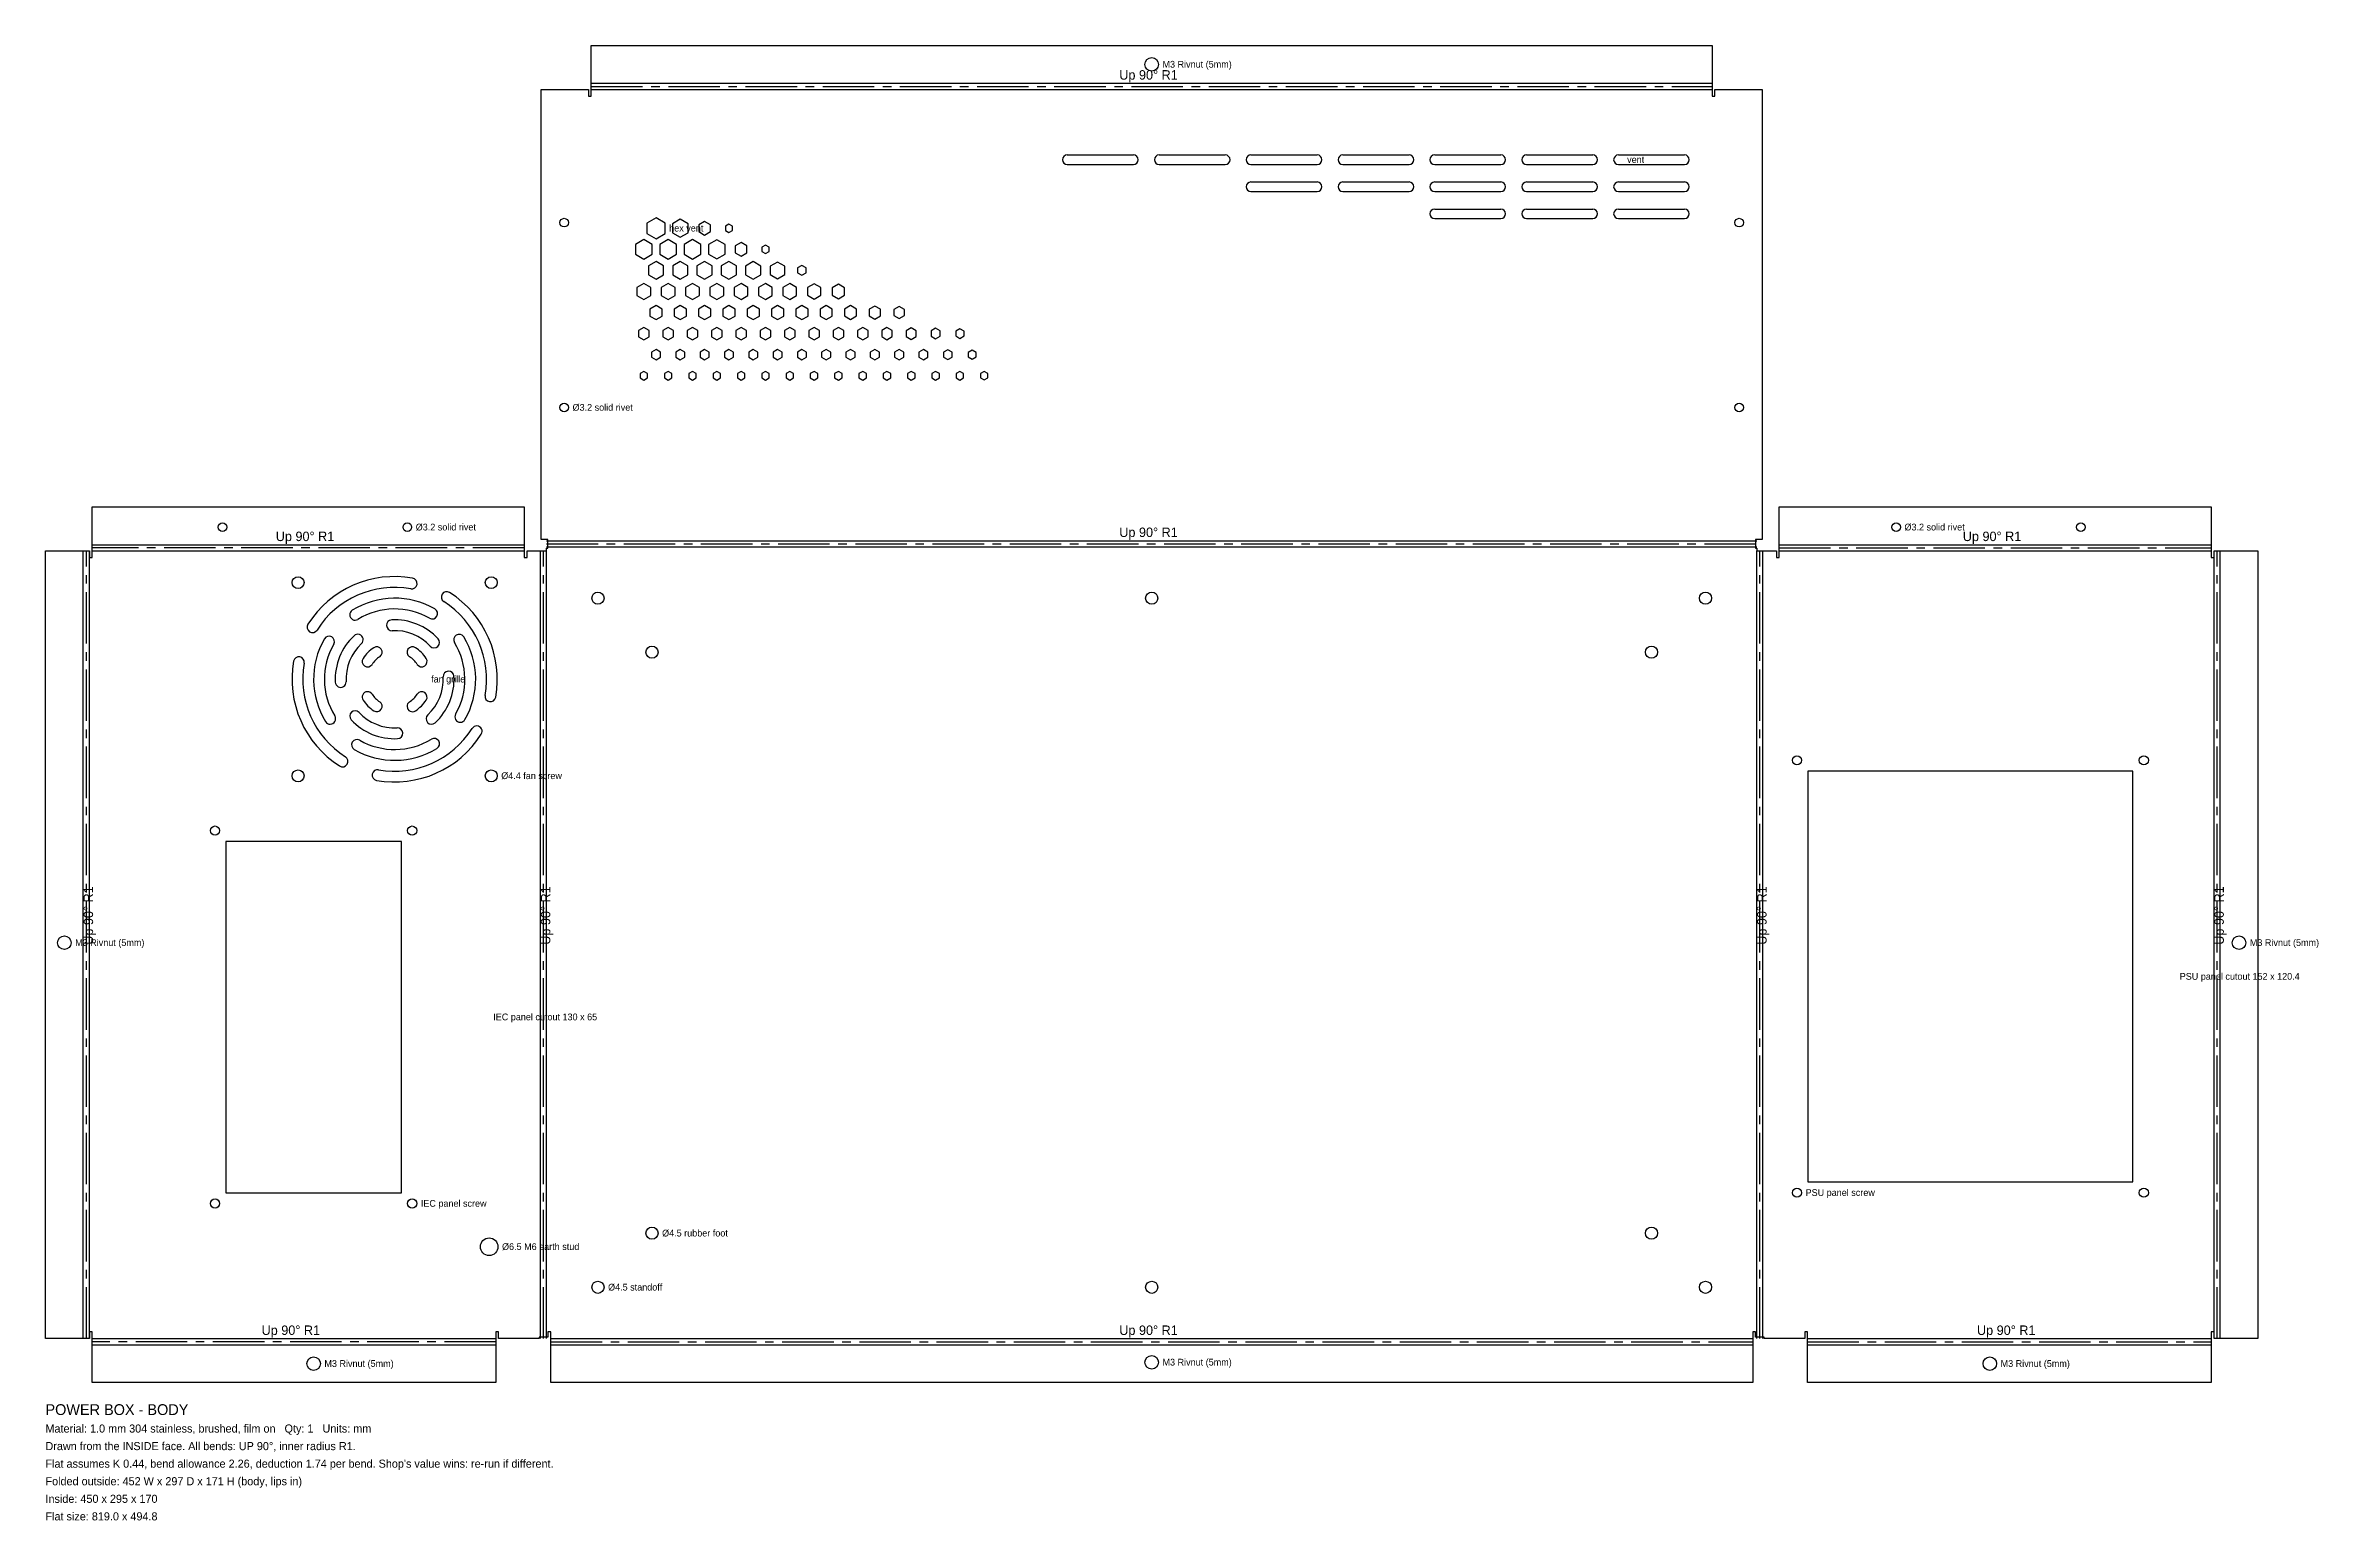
# Model space of a CAD drawing. Header units: millimetres. Extents: x -410 to 432, y -214 to 332.
import ezdxf

# ---------------------------------------------------------------- set-up
doc = ezdxf.new("R2010")
doc.units = ezdxf.units.MM
doc.linetypes.add('CENTER2', pattern=[28.575, 19.05, -3.175, 3.175, -3.175])
for name, color, linetype in [('Bend Center', 1, 'CENTER2'), ('Bend Notes', 3, 'CONTINUOUS'), ('Leaders', 5, 'CONTINUOUS'), ('Title', 7, 'CONTINUOUS'), ('Visible', 7, 'CONTINUOUS'), ('Visible Narrow', 8, 'CONTINUOUS')]:
    doc.layers.add(name, color=color, linetype=linetype)

msp = doc.modelspace()

# ---------------------------------------------------------------- linework, layer by layer
at = {"layer": 'Bend Center'}
for p, q in [((-207.5, 316.8929), (207.5, 316.8929)), ((-394.3929, -146.5), (-394.3929, 145)), ((-232.2619, 146.131), (-392.2619, 146.131)), ((-225.131, -146.5), (-225.131, 145)), ((-224, 147.631), (224, 147.631)), ((225.131, -146.5), (225.131, 145)), ((232.2619, 146.131), (392.2619, 146.131)), ((394.3929, -146.5), (394.3929, 145)), ((-242.7619, -147.631), (-392.2619, -147.631)), ((-222.5, -147.631), (222.5, -147.631)), ((242.7619, -147.631), (392.2619, -147.631))]:
    msp.add_line(p, q, dxfattribs=at)
at = {"layer": 'Visible'}
for p, q in [((-207.5, 318.5239), (-207.5, 332.0239)), ((-207.5, 332.0239), (207.5, 332.0239)), ((207.5, 332.0239), (207.5, 318.5239)), ((-226, 149.2619), (-226, 315.7619)), ((-226, 315.7619), (-208.5, 315.7619)), ((-208.5, 315.7619), (-208.5, 313.2619)), ((-208.5, 313.2619), (-207.5, 313.2619)), ((-207.5, 318.0239), (-207.5, 318.5239)), ((-207.5, 315.7619), (-207.5, 318.0239)), ((-207.5, 313.2619), (-207.5, 315.7619)), ((207.5, 318.5239), (207.5, 318.0239)), ((207.5, 318.0239), (207.5, 315.7619)), ((207.5, 315.7619), (207.5, 313.2619)), ((207.5, 313.2619), (208.5, 313.2619)), ((208.5, 313.2619), (208.5, 315.7619)), ((208.5, 315.7619), (226, 315.7619)), ((226, 315.7619), (226, 149.2619)), ((-31.25, 291.5119), (-6.75, 291.5119)), ((-31.25, 288.0119), (-6.75, 288.0119)), ((2.75, 291.5119), (27.25, 291.5119)), ((2.75, 288.0119), (27.25, 288.0119)), ((36.75, 291.5119), (61.25, 291.5119)), ((36.75, 288.0119), (61.25, 288.0119)), ((70.75, 291.5119), (95.25, 291.5119)), ((70.75, 288.0119), (95.25, 288.0119)), ((104.75, 291.5119), (129.25, 291.5119)), ((104.75, 288.0119), (129.25, 288.0119)), ((138.75, 291.5119), (163.25, 291.5119)), ((138.75, 288.0119), (163.25, 288.0119)), ((172.75, 291.5119), (197.25, 291.5119)), ((172.75, 288.0119), (197.25, 288.0119)), ((36.75, 281.5119), (61.25, 281.5119)), ((36.75, 278.0119), (61.25, 278.0119)), ((70.75, 281.5119), (95.25, 281.5119)), ((70.75, 278.0119), (95.25, 278.0119)), ((104.75, 281.5119), (129.25, 281.5119)), ((104.75, 278.0119), (129.25, 278.0119)), ((138.75, 281.5119), (163.25, 281.5119)), ((138.75, 278.0119), (163.25, 278.0119)), ((172.75, 281.5119), (197.25, 281.5119)), ((172.75, 278.0119), (197.25, 278.0119)), ((104.75, 271.5119), (129.25, 271.5119)), ((138.75, 271.5119), (163.25, 271.5119)), ((172.75, 271.5119), (197.25, 271.5119)), ((-183.5, 268.2821), (-186.88, 266.3307)), ((-186.88, 266.3307), (-186.88, 262.4278)), ((-186.88, 262.4278), (-183.5, 260.4764)), ((-180.12, 266.3307), (-183.5, 268.2821)), ((-183.5, 260.4764), (-180.12, 262.4278)), ((-180.12, 262.4278), (-180.12, 266.3307)), ((-174.5, 267.7048), (-177.38, 266.042)), ((-177.38, 266.042), (-177.38, 262.7165)), ((-177.38, 262.7165), (-174.5, 261.0537)), ((-171.62, 266.042), (-174.5, 267.7048)), ((-174.5, 261.0537), (-171.62, 262.7165)), ((-171.62, 262.7165), (-171.62, 266.042)), ((-165.5, 266.8734), (-167.66, 265.6263)), ((-167.66, 265.6263), (-167.66, 263.1322)), ((-167.66, 263.1322), (-165.5, 261.8851)), ((-163.34, 265.6263), (-165.5, 266.8734)), ((-165.5, 261.8851), (-163.34, 263.1322)), ((-163.34, 263.1322), (-163.34, 265.6263)), ((-156.5, 265.9208), (-157.835, 265.15)), ((-157.835, 265.15), (-157.835, 263.6085)), ((-157.835, 263.6085), (-156.5, 262.8377)), ((-155.165, 265.15), (-156.5, 265.9208)), ((-156.5, 262.8377), (-155.165, 263.6085)), ((-155.165, 263.6085), (-155.165, 265.15)), ((104.75, 268.0119), (129.25, 268.0119)), ((138.75, 268.0119), (163.25, 268.0119)), ((172.75, 268.0119), (197.25, 268.0119)), ((-188, 260.1704), (-191.105, 258.3777)), ((-191.105, 258.3777), (-191.105, 254.7924)), ((-191.105, 254.7924), (-188, 252.9997)), ((-184.895, 258.3777), (-188, 260.1704)), ((-188, 252.9997), (-184.895, 254.7924)), ((-184.895, 254.7924), (-184.895, 258.3777)), ((-179, 260.1704), (-182.105, 258.3777)), ((-182.105, 258.3777), (-182.105, 254.7924)), ((-182.105, 254.7924), (-179, 252.9997)), ((-175.895, 258.3777), (-179, 260.1704)), ((-179, 252.9997), (-175.895, 254.7924)), ((-175.895, 254.7924), (-175.895, 258.3777)), ((-170, 260.1704), (-173.105, 258.3777)), ((-173.105, 258.3777), (-173.105, 254.7924)), ((-173.105, 254.7924), (-170, 252.9997)), ((-166.895, 258.3777), (-170, 260.1704)), ((-170, 252.9997), (-166.895, 254.7924)), ((-166.895, 254.7924), (-166.895, 258.3777)), ((-161, 260.1184), (-164.06, 258.3517)), ((-164.06, 258.3517), (-164.06, 254.8183)), ((-164.06, 254.8183), (-161, 253.0516)), ((-157.94, 258.3517), (-161, 260.1184)), ((-161, 253.0516), (-157.94, 254.8183)), ((-157.94, 254.8183), (-157.94, 258.3517)), ((-152, 259.0965), (-154.175, 257.8408)), ((-154.175, 257.8408), (-154.175, 255.3293)), ((-154.175, 255.3293), (-152, 254.0736)), ((-149.825, 257.8408), (-152, 259.0965)), ((-152, 254.0736), (-149.825, 255.3293)), ((-149.825, 255.3293), (-149.825, 257.8408)), ((-143, 258.1439), (-144.35, 257.3645)), ((-144.35, 257.3645), (-144.35, 255.8056)), ((-144.35, 255.8056), (-143, 255.0262)), ((-141.65, 257.3645), (-143, 258.1439)), ((-143, 255.0262), (-141.65, 255.8056)), ((-141.65, 255.8056), (-141.65, 257.3645)), ((-183.5, 252.0586), (-186.33, 250.4247)), ((-186.33, 250.4247), (-186.33, 247.1569)), ((-186.33, 247.1569), (-183.5, 245.523)), ((-180.67, 250.4247), (-183.5, 252.0586)), ((-183.5, 245.523), (-180.67, 247.1569)), ((-180.67, 247.1569), (-180.67, 250.4247)), ((-174.5, 252.0586), (-177.33, 250.4247)), ((-177.33, 250.4247), (-177.33, 247.1569)), ((-177.33, 247.1569), (-174.5, 245.523)), ((-171.67, 250.4247), (-174.5, 252.0586)), ((-174.5, 245.523), (-171.67, 247.1569)), ((-171.67, 247.1569), (-171.67, 250.4247)), ((-165.5, 252.0586), (-168.33, 250.4247)), ((-168.33, 250.4247), (-168.33, 247.1569)), ((-168.33, 247.1569), (-165.5, 245.523)), ((-162.67, 250.4247), (-165.5, 252.0586)), ((-165.5, 245.523), (-162.67, 247.1569)), ((-162.67, 247.1569), (-162.67, 250.4247)), ((-156.5, 252.0586), (-159.33, 250.4247)), ((-159.33, 250.4247), (-159.33, 247.1569)), ((-159.33, 247.1569), (-156.5, 245.523)), ((-153.67, 250.4247), (-156.5, 252.0586)), ((-156.5, 245.523), (-153.67, 247.1569)), ((-153.67, 247.1569), (-153.67, 250.4247)), ((-147.5, 252.0471), (-150.32, 250.4189)), ((-150.32, 250.4189), (-150.32, 247.1627)), ((-150.32, 247.1627), (-147.5, 245.5345)), ((-144.68, 250.4189), (-147.5, 252.0471)), ((-147.5, 245.5345), (-144.68, 247.1627)), ((-144.68, 247.1627), (-144.68, 250.4189)), ((-138.5, 251.8969), (-141.19, 250.3439)), ((-141.19, 250.3439), (-141.19, 247.2377)), ((-141.19, 247.2377), (-138.5, 245.6847)), ((-135.81, 250.3439), (-138.5, 251.8969)), ((-138.5, 245.6847), (-135.81, 247.2377)), ((-135.81, 247.2377), (-135.81, 250.3439)), ((-129.5, 250.5979), (-131.065, 249.6944)), ((-131.065, 249.6944), (-131.065, 247.8873)), ((-131.065, 247.8873), (-129.5, 246.9837)), ((-127.935, 249.6944), (-129.5, 250.5979)), ((-129.5, 246.9837), (-127.935, 247.8873)), ((-127.935, 247.8873), (-127.935, 249.6944)), ((-188, 243.9353), (-190.545, 242.4659)), ((-190.545, 242.4659), (-190.545, 239.5272)), ((-190.545, 239.5272), (-188, 238.0579)), ((-185.455, 242.4659), (-188, 243.9353)), ((-188, 238.0579), (-185.455, 239.5272)), ((-183.5, 235.8177), (-185.765, 234.51)), ((-185.455, 239.5272), (-185.455, 242.4659)), ((-181.235, 234.51), (-183.5, 235.8177)), ((-179, 243.9353), (-181.545, 242.4659)), ((-181.545, 242.4659), (-181.545, 239.5272)), ((-181.545, 239.5272), (-179, 238.0579)), ((-176.455, 242.4659), (-179, 243.9353)), ((-179, 238.0579), (-176.455, 239.5272)), ((-174.5, 235.8177), (-176.765, 234.51)), ((-176.455, 239.5272), (-176.455, 242.4659)), ((-172.235, 234.51), (-174.5, 235.8177)), ((-170, 243.9353), (-172.545, 242.4659)), ((-172.545, 242.4659), (-172.545, 239.5272)), ((-172.545, 239.5272), (-170, 238.0579)), ((-167.455, 242.4659), (-170, 243.9353)), ((-170, 238.0579), (-167.455, 239.5272)), ((-165.5, 235.8177), (-167.765, 234.51)), ((-167.455, 239.5272), (-167.455, 242.4659)), ((-163.235, 234.51), (-165.5, 235.8177)), ((-161, 243.9353), (-163.545, 242.4659)), ((-163.545, 242.4659), (-163.545, 239.5272)), ((-163.545, 239.5272), (-161, 238.0579)), ((-158.455, 242.4659), (-161, 243.9353)), ((-161, 238.0579), (-158.455, 239.5272)), ((-156.5, 235.8177), (-158.765, 234.51)), ((-158.455, 239.5272), (-158.455, 242.4659)), ((-154.235, 234.51), (-156.5, 235.8177)), ((-152, 243.9353), (-154.545, 242.4659)), ((-154.545, 242.4659), (-154.545, 239.5272)), ((-154.545, 239.5272), (-152, 238.0579)), ((-149.455, 242.4659), (-152, 243.9353)), ((-152, 238.0579), (-149.455, 239.5272)), ((-147.5, 235.8177), (-149.765, 234.51)), ((-149.455, 239.5272), (-149.455, 242.4659)), ((-145.235, 234.51), (-147.5, 235.8177)), ((-143, 243.9353), (-145.545, 242.4659)), ((-145.545, 242.4659), (-145.545, 239.5272)), ((-145.545, 239.5272), (-143, 238.0579)), ((-140.455, 242.4659), (-143, 243.9353)), ((-143, 238.0579), (-140.455, 239.5272)), ((-138.5, 235.8177), (-140.765, 234.51)), ((-140.455, 239.5272), (-140.455, 242.4659)), ((-136.235, 234.51), (-138.5, 235.8177)), ((-134, 243.9353), (-136.545, 242.4659)), ((-136.545, 242.4659), (-136.545, 239.5272)), ((-136.545, 239.5272), (-134, 238.0579)), ((-131.455, 242.4659), (-134, 243.9353)), ((-134, 238.0579), (-131.455, 239.5272)), ((-129.5, 235.8177), (-131.765, 234.51)), ((-131.455, 239.5272), (-131.455, 242.4659)), ((-127.235, 234.51), (-129.5, 235.8177)), ((-125, 243.8429), (-127.465, 242.4197)), ((-127.465, 242.4197), (-127.465, 239.5734)), ((-127.465, 239.5734), (-125, 238.1502)), ((-122.535, 242.4197), (-125, 243.8429)), ((-125, 238.1502), (-122.535, 239.5734)), ((-120.5, 235.8177), (-122.765, 234.51)), ((-122.535, 239.5734), (-122.535, 242.4197)), ((-118.235, 234.51), (-120.5, 235.8177)), ((-116, 243.6639), (-118.31, 242.3303)), ((-118.31, 242.3303), (-118.31, 239.6629)), ((-118.31, 239.6629), (-116, 238.3292)), ((-113.69, 242.3303), (-116, 243.6639)), ((-116, 238.3292), (-113.69, 239.6629)), ((-111.5, 235.76), (-113.715, 234.4812)), ((-113.69, 239.6629), (-113.69, 242.3303)), ((-109.285, 234.4812), (-111.5, 235.76)), ((-188, 227.6887), (-189.975, 226.5484)), ((-186.025, 226.5484), (-188, 227.6887)), ((-185.765, 234.51), (-185.765, 231.8946)), ((-185.765, 231.8946), (-183.5, 230.5869)), ((-183.5, 230.5869), (-181.235, 231.8946)), ((-181.235, 231.8946), (-181.235, 234.51)), ((-179, 227.6887), (-180.975, 226.5484)), ((-177.025, 226.5484), (-179, 227.6887)), ((-176.765, 234.51), (-176.765, 231.8946)), ((-176.765, 231.8946), (-174.5, 230.5869)), ((-174.5, 230.5869), (-172.235, 231.8946)), ((-172.235, 231.8946), (-172.235, 234.51)), ((-170, 227.6887), (-171.975, 226.5484)), ((-168.025, 226.5484), (-170, 227.6887)), ((-167.765, 234.51), (-167.765, 231.8946)), ((-167.765, 231.8946), (-165.5, 230.5869)), ((-165.5, 230.5869), (-163.235, 231.8946)), ((-163.235, 231.8946), (-163.235, 234.51)), ((-161, 227.6887), (-162.975, 226.5484)), ((-159.025, 226.5484), (-161, 227.6887)), ((-158.765, 234.51), (-158.765, 231.8946)), ((-158.765, 231.8946), (-156.5, 230.5869)), ((-156.5, 230.5869), (-154.235, 231.8946)), ((-154.235, 231.8946), (-154.235, 234.51)), ((-152, 227.6887), (-153.975, 226.5484)), ((-150.025, 226.5484), (-152, 227.6887)), ((-149.765, 234.51), (-149.765, 231.8946)), ((-149.765, 231.8946), (-147.5, 230.5869)), ((-147.5, 230.5869), (-145.235, 231.8946)), ((-145.235, 231.8946), (-145.235, 234.51)), ((-143, 227.6887), (-144.975, 226.5484)), ((-141.025, 226.5484), (-143, 227.6887)), ((-140.765, 234.51), (-140.765, 231.8946)), ((-140.765, 231.8946), (-138.5, 230.5869)), ((-138.5, 230.5869), (-136.235, 231.8946)), ((-136.235, 231.8946), (-136.235, 234.51)), ((-134, 227.6887), (-135.975, 226.5484)), ((-132.025, 226.5484), (-134, 227.6887)), ((-131.765, 234.51), (-131.765, 231.8946)), ((-131.765, 231.8946), (-129.5, 230.5869)), ((-129.5, 230.5869), (-127.235, 231.8946)), ((-127.235, 231.8946), (-127.235, 234.51)), ((-125, 227.6887), (-126.975, 226.5484)), ((-123.025, 226.5484), (-125, 227.6887)), ((-122.765, 234.51), (-122.765, 231.8946)), ((-122.765, 231.8946), (-120.5, 230.5869)), ((-120.5, 230.5869), (-118.235, 231.8946)), ((-118.235, 231.8946), (-118.235, 234.51)), ((-116, 227.6887), (-117.975, 226.5484)), ((-114.025, 226.5484), (-116, 227.6887)), ((-113.715, 234.4812), (-113.715, 231.9235)), ((-113.715, 231.9235), (-111.5, 230.6447)), ((-111.5, 230.6447), (-109.285, 231.9235)), ((-109.285, 231.9235), (-109.285, 234.4812)), ((-107, 227.6887), (-108.975, 226.5484)), ((-105.025, 226.5484), (-107, 227.6887)), ((-102.5, 235.6041), (-104.58, 234.4032)), ((-104.58, 234.4032), (-104.58, 232.0015)), ((-104.58, 232.0015), (-102.5, 230.8006)), ((-100.42, 234.4032), (-102.5, 235.6041)), ((-102.5, 230.8006), (-100.42, 232.0015)), ((-100.42, 232.0015), (-100.42, 234.4032)), ((-98, 227.6656), (-99.955, 226.5368)), ((-96.045, 226.5368), (-98, 227.6656)), ((-93.5, 235.4251), (-95.425, 234.3137)), ((-95.425, 234.3137), (-95.425, 232.0909)), ((-95.425, 232.0909), (-93.5, 230.9795)), ((-91.575, 234.3137), (-93.5, 235.4251)), ((-93.5, 230.9795), (-91.575, 232.0909)), ((-91.575, 232.0909), (-91.575, 234.3137)), ((-89, 227.5443), (-90.85, 226.4762)), ((-87.15, 226.4762), (-89, 227.5443)), ((-80, 227.3653), (-81.695, 226.3867)), ((-78.305, 226.3867), (-80, 227.3653)), ((-189.975, 226.5484), (-189.975, 224.2679)), ((-189.975, 224.2679), (-188, 223.1276)), ((-188, 223.1276), (-186.025, 224.2679)), ((-186.025, 224.2679), (-186.025, 226.5484)), ((-183.5, 219.5538), (-185.18, 218.5838)), ((-181.82, 218.5838), (-183.5, 219.5538)), ((-180.975, 226.5484), (-180.975, 224.2679)), ((-180.975, 224.2679), (-179, 223.1276)), ((-179, 223.1276), (-177.025, 224.2679)), ((-177.025, 224.2679), (-177.025, 226.5484)), ((-174.5, 219.5538), (-176.18, 218.5838)), ((-172.82, 218.5838), (-174.5, 219.5538)), ((-171.975, 226.5484), (-171.975, 224.2679)), ((-171.975, 224.2679), (-170, 223.1276)), ((-170, 223.1276), (-168.025, 224.2679)), ((-168.025, 224.2679), (-168.025, 226.5484)), ((-165.5, 219.5538), (-167.18, 218.5838)), ((-163.82, 218.5838), (-165.5, 219.5538)), ((-162.975, 226.5484), (-162.975, 224.2679)), ((-162.975, 224.2679), (-161, 223.1276)), ((-161, 223.1276), (-159.025, 224.2679)), ((-159.025, 224.2679), (-159.025, 226.5484)), ((-156.5, 219.5538), (-158.18, 218.5838)), ((-154.82, 218.5838), (-156.5, 219.5538)), ((-153.975, 226.5484), (-153.975, 224.2679)), ((-153.975, 224.2679), (-152, 223.1276)), ((-152, 223.1276), (-150.025, 224.2679)), ((-150.025, 224.2679), (-150.025, 226.5484)), ((-147.5, 219.5538), (-149.18, 218.5838)), ((-145.82, 218.5838), (-147.5, 219.5538)), ((-144.975, 226.5484), (-144.975, 224.2679)), ((-144.975, 224.2679), (-143, 223.1276)), ((-143, 223.1276), (-141.025, 224.2679)), ((-141.025, 224.2679), (-141.025, 226.5484)), ((-138.5, 219.5538), (-140.18, 218.5838)), ((-136.82, 218.5838), (-138.5, 219.5538)), ((-135.975, 226.5484), (-135.975, 224.2679)), ((-135.975, 224.2679), (-134, 223.1276)), ((-134, 223.1276), (-132.025, 224.2679)), ((-132.025, 224.2679), (-132.025, 226.5484)), ((-129.5, 219.5538), (-131.18, 218.5838)), ((-127.82, 218.5838), (-129.5, 219.5538)), ((-126.975, 226.5484), (-126.975, 224.2679)), ((-126.975, 224.2679), (-125, 223.1276)), ((-125, 223.1276), (-123.025, 224.2679)), ((-123.025, 224.2679), (-123.025, 226.5484)), ((-120.5, 219.5538), (-122.18, 218.5838)), ((-118.82, 218.5838), (-120.5, 219.5538)), ((-117.975, 226.5484), (-117.975, 224.2679)), ((-117.975, 224.2679), (-116, 223.1276)), ((-116, 223.1276), (-114.025, 224.2679)), ((-114.025, 224.2679), (-114.025, 226.5484)), ((-111.5, 219.5538), (-113.18, 218.5838)), ((-109.82, 218.5838), (-111.5, 219.5538)), ((-108.975, 226.5484), (-108.975, 224.2679)), ((-108.975, 224.2679), (-107, 223.1276)), ((-107, 223.1276), (-105.025, 224.2679)), ((-105.025, 224.2679), (-105.025, 226.5484)), ((-102.5, 219.5538), (-104.18, 218.5838)), ((-100.82, 218.5838), (-102.5, 219.5538)), ((-99.955, 226.5368), (-99.955, 224.2794)), ((-99.955, 224.2794), (-98, 223.1507)), ((-98, 223.1507), (-96.045, 224.2794)), ((-96.045, 224.2794), (-96.045, 226.5368)), ((-93.5, 219.5538), (-95.18, 218.5838)), ((-91.82, 218.5838), (-93.5, 219.5538)), ((-90.85, 226.4762), (-90.85, 224.34)), ((-90.85, 224.34), (-89, 223.2719)), ((-89, 223.2719), (-87.15, 224.34)), ((-87.15, 224.34), (-87.15, 226.4762)), ((-84.5, 219.5538), (-86.18, 218.5838)), ((-82.82, 218.5838), (-84.5, 219.5538)), ((-81.695, 226.3867), (-81.695, 224.4295)), ((-81.695, 224.4295), (-80, 223.4509)), ((-80, 223.4509), (-78.305, 224.4295)), ((-78.305, 224.4295), (-78.305, 226.3867)), ((-75.5, 219.4499), (-77.09, 218.5319)), ((-73.91, 218.5319), (-75.5, 219.4499)), ((-71, 227.1806), (-72.535, 226.2944)), ((-72.535, 226.2944), (-72.535, 224.5219)), ((-72.535, 224.5219), (-71, 223.6357)), ((-69.465, 226.2944), (-71, 227.1806)), ((-71, 223.6357), (-69.465, 224.5219)), ((-69.465, 224.5219), (-69.465, 226.2944)), ((-66.5, 219.294), (-67.955, 218.4539)), ((-65.045, 218.4539), (-66.5, 219.294)), ((-188, 211.4131), (-189.38, 210.6164)), ((-189.38, 210.6164), (-189.38, 209.0229)), ((-186.62, 210.6164), (-188, 211.4131)), ((-186.62, 209.0229), (-186.62, 210.6164)), ((-185.18, 218.5838), (-185.18, 216.6439)), ((-185.18, 216.6439), (-183.5, 215.674)), ((-183.5, 215.674), (-181.82, 216.6439)), ((-181.82, 216.6439), (-181.82, 218.5838)), ((-179, 211.4131), (-180.38, 210.6164)), ((-180.38, 210.6164), (-180.38, 209.0229)), ((-177.62, 210.6164), (-179, 211.4131)), ((-177.62, 209.0229), (-177.62, 210.6164)), ((-176.18, 218.5838), (-176.18, 216.6439)), ((-176.18, 216.6439), (-174.5, 215.674)), ((-174.5, 215.674), (-172.82, 216.6439)), ((-172.82, 216.6439), (-172.82, 218.5838)), ((-170, 211.4131), (-171.38, 210.6164)), ((-171.38, 210.6164), (-171.38, 209.0229)), ((-168.62, 210.6164), (-170, 211.4131)), ((-168.62, 209.0229), (-168.62, 210.6164)), ((-167.18, 218.5838), (-167.18, 216.6439)), ((-167.18, 216.6439), (-165.5, 215.674)), ((-165.5, 215.674), (-163.82, 216.6439)), ((-163.82, 216.6439), (-163.82, 218.5838)), ((-161, 211.4131), (-162.38, 210.6164)), ((-162.38, 210.6164), (-162.38, 209.0229)), ((-159.62, 210.6164), (-161, 211.4131)), ((-159.62, 209.0229), (-159.62, 210.6164)), ((-158.18, 218.5838), (-158.18, 216.6439)), ((-158.18, 216.6439), (-156.5, 215.674)), ((-156.5, 215.674), (-154.82, 216.6439)), ((-154.82, 216.6439), (-154.82, 218.5838)), ((-152, 211.4131), (-153.38, 210.6164)), ((-153.38, 210.6164), (-153.38, 209.0229)), ((-150.62, 210.6164), (-152, 211.4131)), ((-150.62, 209.0229), (-150.62, 210.6164)), ((-149.18, 218.5838), (-149.18, 216.6439)), ((-149.18, 216.6439), (-147.5, 215.674)), ((-147.5, 215.674), (-145.82, 216.6439)), ((-145.82, 216.6439), (-145.82, 218.5838)), ((-143, 211.4131), (-144.38, 210.6164)), ((-144.38, 210.6164), (-144.38, 209.0229)), ((-141.62, 210.6164), (-143, 211.4131)), ((-141.62, 209.0229), (-141.62, 210.6164)), ((-140.18, 218.5838), (-140.18, 216.6439)), ((-140.18, 216.6439), (-138.5, 215.674)), ((-138.5, 215.674), (-136.82, 216.6439)), ((-136.82, 216.6439), (-136.82, 218.5838)), ((-134, 211.4131), (-135.38, 210.6164)), ((-135.38, 210.6164), (-135.38, 209.0229)), ((-132.62, 210.6164), (-134, 211.4131)), ((-132.62, 209.0229), (-132.62, 210.6164)), ((-131.18, 218.5838), (-131.18, 216.6439)), ((-131.18, 216.6439), (-129.5, 215.674)), ((-129.5, 215.674), (-127.82, 216.6439)), ((-127.82, 216.6439), (-127.82, 218.5838)), ((-125, 211.4131), (-126.38, 210.6164)), ((-126.38, 210.6164), (-126.38, 209.0229)), ((-123.62, 210.6164), (-125, 211.4131)), ((-123.62, 209.0229), (-123.62, 210.6164)), ((-122.18, 218.5838), (-122.18, 216.6439)), ((-122.18, 216.6439), (-120.5, 215.674)), ((-120.5, 215.674), (-118.82, 216.6439)), ((-118.82, 216.6439), (-118.82, 218.5838)), ((-116, 211.4131), (-117.38, 210.6164)), ((-117.38, 210.6164), (-117.38, 209.0229)), ((-114.62, 210.6164), (-116, 211.4131)), ((-114.62, 209.0229), (-114.62, 210.6164)), ((-113.18, 218.5838), (-113.18, 216.6439)), ((-113.18, 216.6439), (-111.5, 215.674)), ((-111.5, 215.674), (-109.82, 216.6439)), ((-109.82, 216.6439), (-109.82, 218.5838)), ((-107, 211.4131), (-108.38, 210.6164)), ((-108.38, 210.6164), (-108.38, 209.0229)), ((-105.62, 210.6164), (-107, 211.4131)), ((-105.62, 209.0229), (-105.62, 210.6164)), ((-104.18, 218.5838), (-104.18, 216.6439)), ((-104.18, 216.6439), (-102.5, 215.674)), ((-102.5, 215.674), (-100.82, 216.6439)), ((-100.82, 216.6439), (-100.82, 218.5838)), ((-98, 211.4131), (-99.38, 210.6164)), ((-99.38, 210.6164), (-99.38, 209.0229)), ((-96.62, 210.6164), (-98, 211.4131)), ((-96.62, 209.0229), (-96.62, 210.6164)), ((-95.18, 218.5838), (-95.18, 216.6439)), ((-95.18, 216.6439), (-93.5, 215.674)), ((-93.5, 215.674), (-91.82, 216.6439)), ((-91.82, 216.6439), (-91.82, 218.5838)), ((-89, 211.4131), (-90.38, 210.6164)), ((-90.38, 210.6164), (-90.38, 209.0229)), ((-87.62, 210.6164), (-89, 211.4131)), ((-87.62, 209.0229), (-87.62, 210.6164)), ((-86.18, 218.5838), (-86.18, 216.6439)), ((-86.18, 216.6439), (-84.5, 215.674)), ((-84.5, 215.674), (-82.82, 216.6439)), ((-82.82, 216.6439), (-82.82, 218.5838)), ((-80, 211.4131), (-81.38, 210.6164)), ((-81.38, 210.6164), (-81.38, 209.0229)), ((-78.62, 210.6164), (-80, 211.4131)), ((-78.62, 209.0229), (-78.62, 210.6164)), ((-77.09, 218.5319), (-77.09, 216.6959)), ((-77.09, 216.6959), (-75.5, 215.7779)), ((-75.5, 215.7779), (-73.91, 216.6959)), ((-73.91, 216.6959), (-73.91, 218.5319)), ((-71, 211.4131), (-72.38, 210.6164)), ((-72.38, 210.6164), (-72.38, 209.0229)), ((-69.62, 210.6164), (-71, 211.4131)), ((-69.62, 209.0229), (-69.62, 210.6164)), ((-67.955, 218.4539), (-67.955, 216.7738)), ((-67.955, 216.7738), (-66.5, 215.9338)), ((-66.5, 215.9338), (-65.045, 216.7738)), ((-65.045, 216.7738), (-65.045, 218.4539)), ((-62, 211.3496), (-63.325, 210.5846)), ((-63.325, 210.5846), (-63.325, 209.0547)), ((-60.675, 210.5846), (-62, 211.3496)), ((-60.675, 209.0547), (-60.675, 210.5846)), ((-189.38, 209.0229), (-188, 208.2262)), ((-188, 208.2262), (-186.62, 209.0229)), ((-180.38, 209.0229), (-179, 208.2262)), ((-179, 208.2262), (-177.62, 209.0229)), ((-171.38, 209.0229), (-170, 208.2262)), ((-170, 208.2262), (-168.62, 209.0229)), ((-162.38, 209.0229), (-161, 208.2262)), ((-161, 208.2262), (-159.62, 209.0229)), ((-153.38, 209.0229), (-152, 208.2262)), ((-152, 208.2262), (-150.62, 209.0229)), ((-144.38, 209.0229), (-143, 208.2262)), ((-143, 208.2262), (-141.62, 209.0229)), ((-135.38, 209.0229), (-134, 208.2262)), ((-134, 208.2262), (-132.62, 209.0229)), ((-126.38, 209.0229), (-125, 208.2262)), ((-125, 208.2262), (-123.62, 209.0229)), ((-117.38, 209.0229), (-116, 208.2262)), ((-116, 208.2262), (-114.62, 209.0229)), ((-108.38, 209.0229), (-107, 208.2262)), ((-107, 208.2262), (-105.62, 209.0229)), ((-99.38, 209.0229), (-98, 208.2262)), ((-98, 208.2262), (-96.62, 209.0229)), ((-90.38, 209.0229), (-89, 208.2262)), ((-89, 208.2262), (-87.62, 209.0229)), ((-81.38, 209.0229), (-80, 208.2262)), ((-80, 208.2262), (-78.62, 209.0229)), ((-72.38, 209.0229), (-71, 208.2262)), ((-71, 208.2262), (-69.62, 209.0229)), ((-63.325, 209.0547), (-62, 208.2897)), ((-62, 208.2897), (-60.675, 209.0547)), ((-392.2619, 147.7619), (-392.2619, 161.2619)), ((-392.2619, 161.2619), (-232.2619, 161.2619)), ((-232.2619, 161.2619), (-232.2619, 147.7619)), ((232.2619, 147.7619), (232.2619, 161.2619)), ((232.2619, 161.2619), (392.2619, 161.2619)), ((392.2619, 161.2619), (392.2619, 147.7619)), ((-409.5239, -146.5), (-409.5239, 145)), ((-409.5239, 145), (-395.5239, 145)), ((-395.5239, 145), (-393.2619, 145)), ((-393.2619, 145), (-393.2619, 142.5)), ((-392.2619, 147.2619), (-392.2619, 147.7619)), ((-392.2619, 145), (-392.2619, 147.2619)), ((-392.2619, 142.5), (-392.2619, 145)), ((-232.2619, 147.7619), (-232.2619, 147.2619)), ((-232.2619, 147.2619), (-232.2619, 145)), ((-232.2619, 145), (-232.2619, 142.5)), ((-231.2619, 142.5), (-231.2619, 145)), ((-231.2619, 145), (-226.2619, 145)), ((-226.2619, 145), (-224, 145)), ((-223.5, 149.2619), (-226, 149.2619)), ((-224, 145), (-224, 146)), ((-224, 146), (-223.5, 146)), ((-223.5, 146), (-223.5, 149.2619)), ((226, 149.2619), (223.5, 149.2619)), ((223.5, 149.2619), (223.5, 146)), ((223.5, 146), (224, 146)), ((224, 146), (224, 145)), ((224, 145), (226.2619, 145)), ((226.2619, 145), (231.2619, 145)), ((231.2619, 145), (231.2619, 142.5)), ((232.2619, 147.2619), (232.2619, 147.7619)), ((232.2619, 145), (232.2619, 147.2619)), ((232.2619, 142.5), (232.2619, 145)), ((392.2619, 147.7619), (392.2619, 147.2619)), ((392.2619, 147.2619), (392.2619, 145)), ((392.2619, 145), (392.2619, 142.5)), ((393.2619, 142.5), (393.2619, 145)), ((393.2619, 145), (395.5239, 145)), ((395.5239, 145), (409.5239, 145)), ((409.5239, 145), (409.5239, -146.5)), ((-393.2619, 142.5), (-392.2619, 142.5)), ((-232.2619, 142.5), (-231.2619, 142.5)), ((231.2619, 142.5), (232.2619, 142.5)), ((392.2619, 142.5), (393.2619, 142.5)), ((363.2619, 63.5), (242.8619, 63.5)), ((242.8619, 63.5), (242.8619, -88.5)), ((363.2619, -88.5), (363.2619, 63.5)), ((-277.7619, 37.5), (-342.7619, 37.5)), ((-342.7619, 37.5), (-342.7619, -92.5)), ((-277.7619, -92.5), (-277.7619, 37.5)), ((-342.7619, -92.5), (-277.7619, -92.5)), ((242.8619, -88.5), (363.2619, -88.5)), ((-395.5239, -146.5), (-409.5239, -146.5)), ((-393.2619, -146.5), (-395.5239, -146.5)), ((-392.2619, -144), (-393.2619, -144)), ((-393.2619, -144), (-393.2619, -146.5)), ((-392.2619, -146.5), (-392.2619, -144)), ((-392.2619, -148.7619), (-392.2619, -146.5)), ((-392.2619, -149.2619), (-392.2619, -148.7619)), ((-392.2619, -162.7619), (-392.2619, -149.2619)), ((-241.7619, -144), (-242.7619, -144)), ((-242.7619, -144), (-242.7619, -146.5)), ((-242.7619, -146.5), (-242.7619, -148.7619)), ((-242.7619, -148.7619), (-242.7619, -149.2619)), ((-242.7619, -149.2619), (-242.7619, -162.7619)), ((-241.7619, -146.5), (-241.7619, -144)), ((-226.7619, -146.5), (-241.7619, -146.5)), ((-223.5, -146), (-226.7619, -146)), ((-226.7619, -146), (-226.7619, -146.5)), ((-222.5, -144), (-223.5, -144)), ((-223.5, -144), (-223.5, -146)), ((-222.5, -146.5), (-222.5, -144)), ((-222.5, -148.7619), (-222.5, -146.5)), ((-222.5, -149.2619), (-222.5, -148.7619)), ((-222.5, -162.7619), (-222.5, -149.2619)), ((223.5, -144), (222.5, -144)), ((222.5, -144), (222.5, -146.5)), ((222.5, -146.5), (222.5, -148.7619)), ((222.5, -148.7619), (222.5, -149.2619)), ((222.5, -149.2619), (222.5, -162.7619)), ((223.5, -146), (223.5, -144)), ((226.7619, -146), (223.5, -146)), ((226.7619, -146.5), (226.7619, -146)), ((241.7619, -146.5), (226.7619, -146.5)), ((242.7619, -144), (241.7619, -144)), ((241.7619, -144), (241.7619, -146.5)), ((242.7619, -146.5), (242.7619, -144)), ((242.7619, -148.7619), (242.7619, -146.5)), ((242.7619, -149.2619), (242.7619, -148.7619)), ((242.7619, -162.7619), (242.7619, -149.2619)), ((393.2619, -144), (392.2619, -144)), ((392.2619, -144), (392.2619, -146.5)), ((392.2619, -146.5), (392.2619, -148.7619)), ((392.2619, -148.7619), (392.2619, -149.2619)), ((392.2619, -149.2619), (392.2619, -162.7619)), ((393.2619, -146.5), (393.2619, -144)), ((395.5239, -146.5), (393.2619, -146.5)), ((409.5239, -146.5), (395.5239, -146.5)), ((-242.7619, -162.7619), (-392.2619, -162.7619)), ((222.5, -162.7619), (-222.5, -162.7619)), ((392.2619, -162.7619), (242.7619, -162.7619))]:
    msp.add_line(p, q, dxfattribs=at)
for centre, radius in [((0, 325.0239), 2.5), ((-217.5, 266.4619), 1.6), ((217.5, 266.4619), 1.6), ((-217.5, 198.0619), 1.6), ((217.5, 198.0619), 1.6), ((-343.9619, 153.7619), 1.6), ((-275.5619, 153.7619), 1.6), ((275.5619, 153.7619), 1.6), ((343.9619, 153.7619), 1.6), ((-316.0119, 133.25), 2.2), ((-244.5119, 133.25), 2.2), ((-205, 127.5), 2.25), ((0, 127.5), 2.25), ((205, 127.5), 2.25), ((-185, 107.5), 2.25), ((185, 107.5), 2.25), ((238.8619, 67.5), 1.7), ((367.2619, 67.5), 1.7), ((-316.0119, 61.75), 2.2), ((-244.5119, 61.75), 2.2), ((-346.7619, 41.5), 1.7), ((-273.7619, 41.5), 1.7), ((-402.5239, 0), 2.5), ((402.5239, 0), 2.5), ((238.8619, -92.5), 1.7), ((367.2619, -92.5), 1.7), ((-346.7619, -96.5), 1.7), ((-273.7619, -96.5), 1.7), ((-245.2619, -112.5), 3.25), ((-185, -107.5), 2.25), ((185, -107.5), 2.25), ((-205, -127.5), 2.25), ((0, -127.5), 2.25), ((205, -127.5), 2.25), ((-310.2619, -155.7619), 2.5), ((0, -155.2619), 2.5), ((310.2619, -155.7619), 2.5)]:
    msp.add_circle(centre, radius, dxfattribs=at)
for centre, radius, start, end in [((-31.25, 289.7619), 1.75, 90, 270), ((-6.75, 289.7619), 1.75, 270, 90), ((2.75, 289.7619), 1.75, 90, 270), ((27.25, 289.7619), 1.75, 270, 90), ((36.75, 289.7619), 1.75, 90, 270), ((61.25, 289.7619), 1.75, 270, 90), ((70.75, 289.7619), 1.75, 90, 270), ((95.25, 289.7619), 1.75, 270, 90), ((104.75, 289.7619), 1.75, 90, 270), ((129.25, 289.7619), 1.75, 270, 90), ((138.75, 289.7619), 1.75, 90, 270), ((163.25, 289.7619), 1.75, 270, 90), ((172.75, 289.7619), 1.75, 90, 270), ((197.25, 289.7619), 1.75, 270, 90), ((36.75, 279.7619), 1.75, 90, 270), ((61.25, 279.7619), 1.75, 270, 90), ((70.75, 279.7619), 1.75, 90, 270), ((95.25, 279.7619), 1.75, 270, 90), ((104.75, 279.7619), 1.75, 90, 270), ((129.25, 279.7619), 1.75, 270, 90), ((138.75, 279.7619), 1.75, 90, 270), ((163.25, 279.7619), 1.75, 270, 90), ((172.75, 279.7619), 1.75, 90, 270), ((197.25, 279.7619), 1.75, 270, 90), ((104.75, 269.7619), 1.75, 90, 270), ((129.25, 269.7619), 1.75, 270, 90), ((138.75, 269.7619), 1.75, 90, 270), ((163.25, 269.7619), 1.75, 270, 90), ((172.75, 269.7619), 1.75, 90, 270), ((197.25, 269.7619), 1.75, 270, 90), ((-280.2619, 97.5), 38, 79.8958, 147.6141), ((-273.9461, 132.9416), 2, 259.8958, 79.8958), ((-280.2619, 97.5), 34, 79.8958, 147.6141), ((-280.2619, 97.5), 30, 60.1606, 121.5127), ((-260.9797, 127.9005), 2, 57.6141, 237.6141), ((-280.2619, 97.5), 38, 349.8958, 57.6141), ((-310.6625, 116.7823), 2, 147.6141, 327.6141), ((-294.8972, 121.3707), 2, 121.5127, 301.5127), ((-280.2619, 97.5), 26, 60.1606, 121.5127), ((-281.2615, 117.475), 2, 92.8648, 272.8648), ((-280.2619, 97.5), 22, 42.9718, 92.8648), ((-266.33, 121.7879), 2, 240.1606, 60.1606), ((-280.2619, 97.5), 34, 349.8958, 57.6141), ((-280.2619, 97.5), 30, 150.1606, 211.5127), ((-304.5498, 111.432), 2, 330.1606, 150.1606), ((-280.2619, 97.5), 26, 150.1606, 211.5127), ((-280.2619, 97.5), 22, 132.9718, 182.8648), ((-280.2619, 97.5), 18, 132.9718, 182.8648), ((-293.8947, 112.1338), 2, 312.9718, 132.9718), ((-286.8717, 107.5156), 2, 303.4225, 123.4225), ((-280.2619, 97.5), 18, 42.9718, 92.8648), ((-273.6522, 107.5156), 2, 56.5775, 236.5775), ((-265.6282, 111.1328), 2, 222.9718, 42.9718), ((-256.3913, 112.1352), 2, 31.5127, 211.5127), ((-280.2619, 97.5), 26, 330.1606, 31.5127), ((-280.2619, 97.5), 30, 330.1606, 31.5127), ((-280.2619, 97.5), 38, 169.8958, 237.6141), ((-315.7036, 103.8158), 2, 349.8958, 169.8958), ((-280.2619, 97.5), 34, 169.8958, 237.6141), ((-290.2775, 104.1097), 2, 146.5775, 326.5775), ((-280.2619, 97.5), 14, 123.4225, 146.5775), ((-280.2619, 97.5), 10, 123.4225, 146.5775), ((-280.2619, 97.5), 10, 33.4225, 56.5775), ((-280.2619, 97.5), 14, 33.4225, 56.5775), ((-270.2464, 104.1097), 2, 213.4225, 33.4225), ((-300.237, 96.5004), 2, 182.8648, 2.8648), ((-290.2775, 90.8903), 2, 33.4225, 213.4225), ((-270.2464, 90.8903), 2, 326.5775, 146.5775), ((-280.2619, 97.5), 18, 312.9718, 2.8648), ((-280.2619, 97.5), 22, 312.9718, 2.8648), ((-260.2869, 98.4996), 2, 2.8648, 182.8648), ((-294.8957, 83.8672), 2, 42.9718, 222.9718), ((-280.2619, 97.5), 18, 222.9718, 272.8648), ((-280.2619, 97.5), 14, 213.4225, 236.5775), ((-280.2619, 97.5), 10, 213.4225, 236.5775), ((-286.8717, 87.4844), 2, 236.5775, 56.5775), ((-273.6522, 87.4844), 2, 123.4225, 303.4225), ((-280.2619, 97.5), 10, 303.4225, 326.5775), ((-280.2619, 97.5), 14, 303.4225, 326.5775), ((-266.6292, 82.8662), 2, 132.9718, 312.9718), ((-255.9741, 83.568), 2, 150.1606, 330.1606), ((-244.8203, 91.1842), 2, 169.8958, 349.8958), ((-304.1326, 82.8648), 2, 211.5127, 31.5127), ((-280.2619, 97.5), 22, 222.9718, 272.8648), ((-280.2619, 97.5), 38, 259.8958, 327.6141), ((-280.2619, 97.5), 34, 259.8958, 327.6141), ((-279.2624, 77.525), 2, 272.8648, 92.8648), ((-249.8614, 78.2177), 2, 327.6141, 147.6141), ((-299.5442, 67.0995), 2, 237.6141, 57.6141), ((-294.1939, 73.2121), 2, 60.1606, 240.1606), ((-280.2619, 97.5), 30, 240.1606, 301.5127), ((-280.2619, 97.5), 26, 240.1606, 301.5127), ((-265.6267, 73.6293), 2, 301.5127, 121.5127), ((-286.5778, 62.0584), 2, 79.8958, 259.8958)]:
    msp.add_arc(centre, radius, start, end, dxfattribs=at)
at = {"layer": 'Visible Narrow'}
for p, q in [((-207.5, 318.0239), (207.5, 318.0239)), ((-207.5, 315.7619), (207.5, 315.7619)), ((-395.5239, -146.5), (-395.5239, 145)), ((-393.2619, -146.5), (-393.2619, 145)), ((-392.2619, 147.2619), (-232.2619, 147.2619)), ((-392.2619, 145), (-232.2619, 145)), ((-226.2619, -146.5), (-226.2619, 145)), ((-224, 148.7619), (224, 148.7619)), ((-224, 146.5), (224, 146.5)), ((-224, -146.5), (-224, 145)), ((224, -146.5), (224, 145)), ((226.2619, -146.5), (226.2619, 145)), ((232.2619, 147.2619), (392.2619, 147.2619)), ((232.2619, 145), (392.2619, 145)), ((393.2619, -146.5), (393.2619, 145)), ((395.5239, -146.5), (395.5239, 145)), ((-392.2619, -146.5), (-242.7619, -146.5)), ((-392.2619, -148.7619), (-242.7619, -148.7619)), ((-222.5, -146.5), (222.5, -146.5)), ((-222.5, -148.7619), (222.5, -148.7619)), ((242.7619, -146.5), (392.2619, -146.5)), ((242.7619, -148.7619), (392.2619, -148.7619))]:
    msp.add_line(p, q, dxfattribs=at)

# ---------------------------------------------------------------- texts
at = {"layer": 'Bend Notes'}
for p in [(-12, 319.3929), (-324.2619, 148.631), (-12, 150.131), (300.2619, 148.631), (-329.5119, -145.131), (-12, -145.131), (305.5119, -145.131)]:
    msp.add_text('Up 90%%D R1', height=3.5, dxfattribs=at).set_placement(p)
for p in [(-391.8929, -0.75), (-222.631, -0.75), (227.631, -0.75), (396.8929, -0.75)]:
    msp.add_text('Up 90%%D R1', height=3.5, rotation=90, dxfattribs=at).set_placement(p)
at = {"layer": 'Leaders'}
for s, p in [('M3 Rivnut (5mm)', (4, 323.8239)), ('vent', (176, 288.5619)), ('hex vent', (-178.62, 263.1793)), ('%%c3.2 solid rivet', (-214.4, 196.8619)), ('%%c3.2 solid rivet', (-272.4619, 152.5619)), ('%%c3.2 solid rivet', (278.6619, 152.5619)), ('fan grille', (-266.7619, 96.3)), ('%%c4.4 fan screw', (-240.8119, 60.55)), ('M3 Rivnut (5mm)', (-398.5239, -1.2)), ('M3 Rivnut (5mm)', (406.5239, -1.2)), ('PSU panel cutout 152 x 120.4', (380.5619, -13.7)), ('IEC panel cutout 130 x 65', (-243.7619, -28.7)), ('PSU panel screw', (242.0619, -93.7)), ('IEC panel screw', (-270.5619, -97.7)), ('%%c4.5 rubber foot', (-181.25, -108.7)), ('%%c6.5 M6 earth stud', (-240.5119, -113.7)), ('%%c4.5 standoff', (-201.25, -128.7)), ('M3 Rivnut (5mm)', (-306.2619, -156.9619)), ('M3 Rivnut (5mm)', (4, -156.4619)), ('M3 Rivnut (5mm)', (314.2619, -156.9619))]:
    msp.add_text(s, height=2.5, dxfattribs=at).set_placement(p)
at = {"layer": 'Title'}
for s, height, p in [('POWER BOX - BODY', 4, (-409.5239, -174.7619)), ('Material: 1.0 mm 304 stainless, brushed, film on   Qty: 1   Units: mm', 3, (-409.5239, -181.2619)), ('Drawn from the INSIDE face. All bends: UP 90%%D, inner radius R1.', 3, (-409.5239, -187.7619)), ("Flat assumes K 0.44, bend allowance 2.26, deduction 1.74 per bend. Shop's value wins: re-run if different.", 3, (-409.5239, -194.2619)), ('Folded outside: 452 W x 297 D x 171 H (body, lips in)', 3, (-409.5239, -200.7619)), ('Inside: 450 x 295 x 170', 3, (-409.5239, -207.2619)), ('Flat size: 819.0 x 494.8', 3, (-409.5239, -213.7619))]:
    msp.add_text(s, height=height, dxfattribs=at).set_placement(p)

doc.saveas('drawing.dxf')
